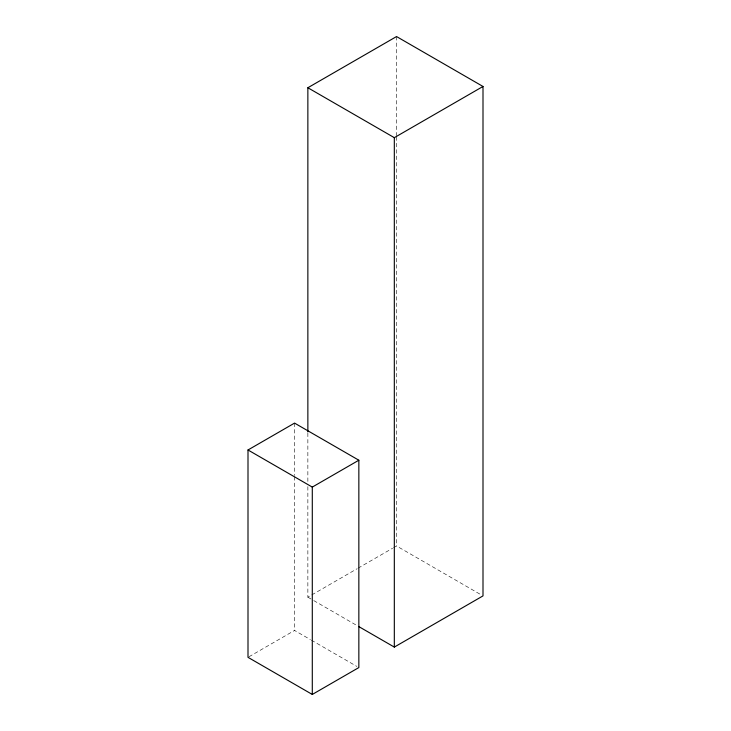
<?xml version="1.0" encoding="UTF-8"?>
<svg xmlns="http://www.w3.org/2000/svg" width="731" height="731" viewBox="0 0 731 731"><rect width="100%" height="100%" fill="white"/><g stroke="black" fill="none" stroke-linecap="round" stroke-linejoin="round"><path stroke-width="0.55" stroke-dasharray="3.65 2.74" d="M307.861 486.627L307.861 597.172L310.812 595.463M311.799 594.897L357.121 568.727M358.108 568.161L392.593 548.25M393.58 547.683L396.54 545.975L482.012 595.326M248.969 656.776L294.556 630.451L310.383 639.588M307.861 597.172L312.767 600.014M313.754 600.58L356.984 625.535M311.369 640.164L356.874 666.425M396.54 36.55L396.54 135.701M396.54 136.843L396.54 545.975M307.861 433.063L307.861 482.067M294.556 423.103L294.556 475.506M294.556 476.649L294.556 630.451"/><path stroke-width="1.1" d="M307.861 431.92L307.861 87.747L396.54 36.55L482.999 86.468L482.999 595.893L394.32 647.09L358.948 626.668M307.861 87.747L394.32 137.666L482.999 86.468M248.001 449.976L294.556 423.103L358.848 460.219L358.848 667.567L312.292 694.45L248.001 657.333L248.001 449.976L312.292 487.093L358.848 460.219M394.32 137.666L394.32 647.09M312.292 487.093L312.292 694.45"/></g></svg>
